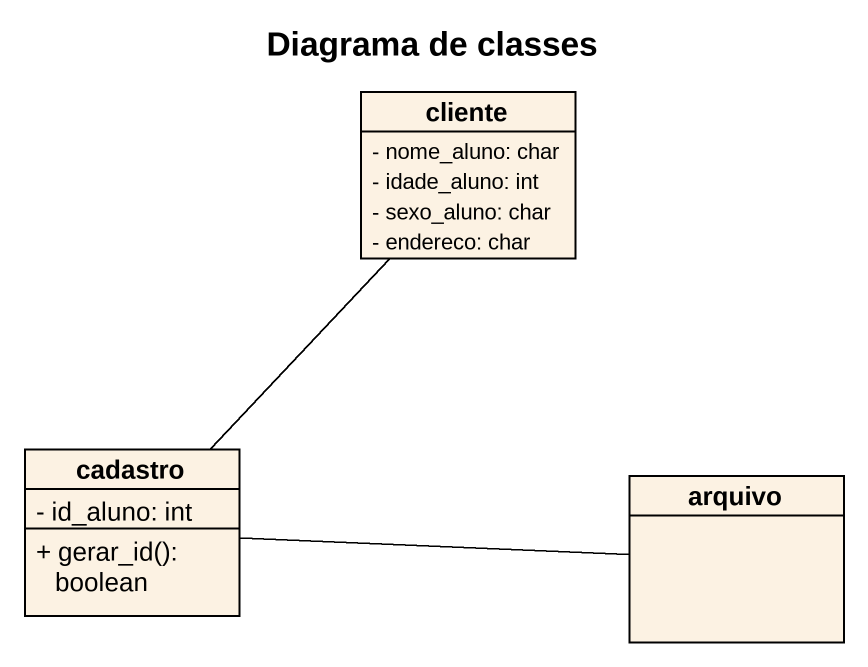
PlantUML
@startuml
title Diagrama de classes
hide circle
hide empty members
skinparam classAttributeIconSize 0
class cliente {
  - nome_aluno: char
  - idade_aluno: int
  - sexo_aluno: char
  - endereco: char
}
class cadastro {
  - id_aluno: int
  + gerar_id(): boolean
}
class arquivo
cliente -- cadastro
cadastro -right- arquivo
@enduml
